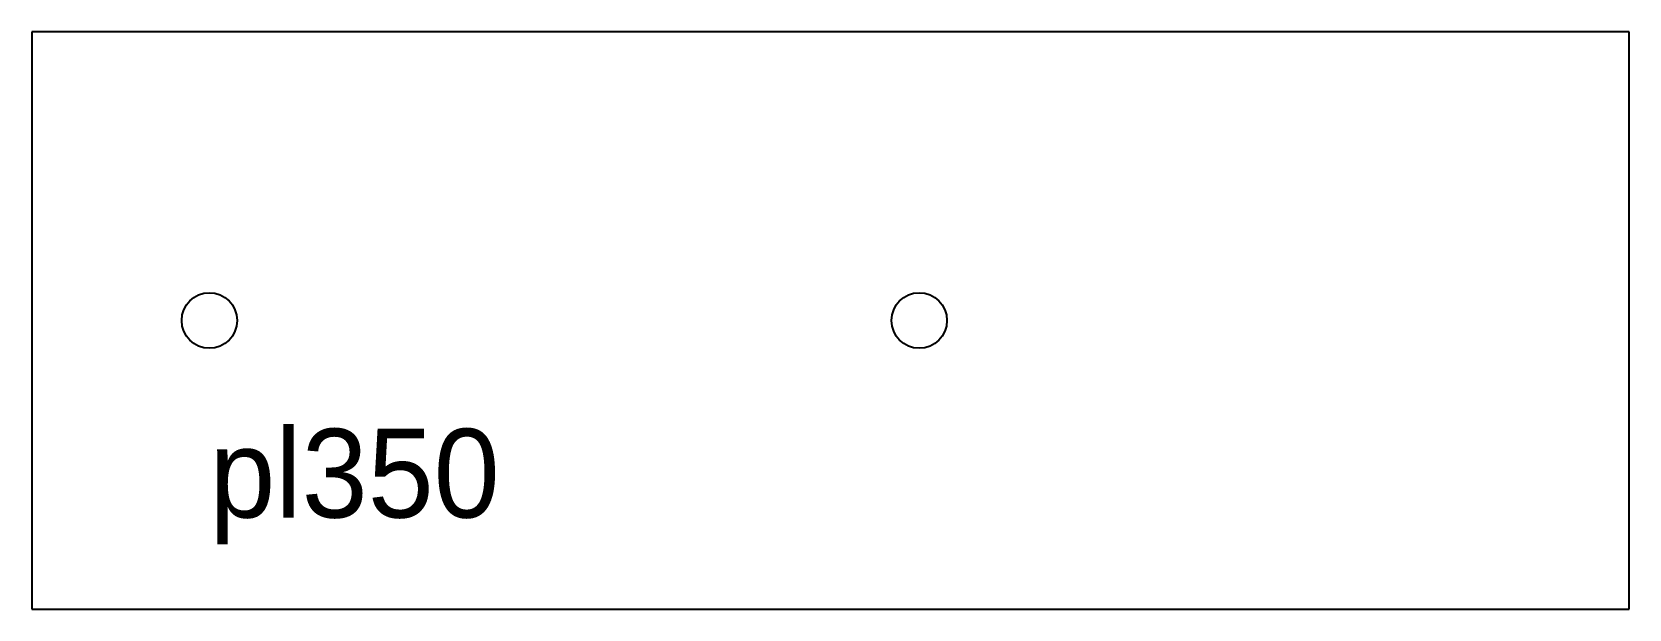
# Model space of a CAD drawing. Extents: x 0 to 18, y 0 to 6.5.
import ezdxf

# ---------------------------------------------------------------- set-up
doc = ezdxf.new("R2010")
doc.units = 0
doc.header["$MEASUREMENT"] = 0
doc.layers.add('BURN', color=1, linetype='CONTINUOUS')
doc.layers.add('SCRIBE', color=1, linetype='CONTINUOUS')

msp = doc.modelspace()

# ---------------------------------------------------------------- linework, layer by layer
at = {"layer": 'BURN'}
for p, q in [((17.999999, 6.499999), (0, 6.499999)), ((0, 6.499999), (0, 0)), ((17.999999, 0), (17.999999, 6.499999)), ((0, 0), (17.999999, 0))]:
    msp.add_line(p, q, dxfattribs=at)
for centre in [(2, 3.25), (10, 3.25)]:
    msp.add_circle(centre, 0.3125, dxfattribs=at)

# ---------------------------------------------------------------- texts
at = {"layer": 'SCRIBE'}
msp.add_text('pl350', height=1, dxfattribs=at).set_placement((2, 1.03))

doc.saveas('drawing.dxf')
